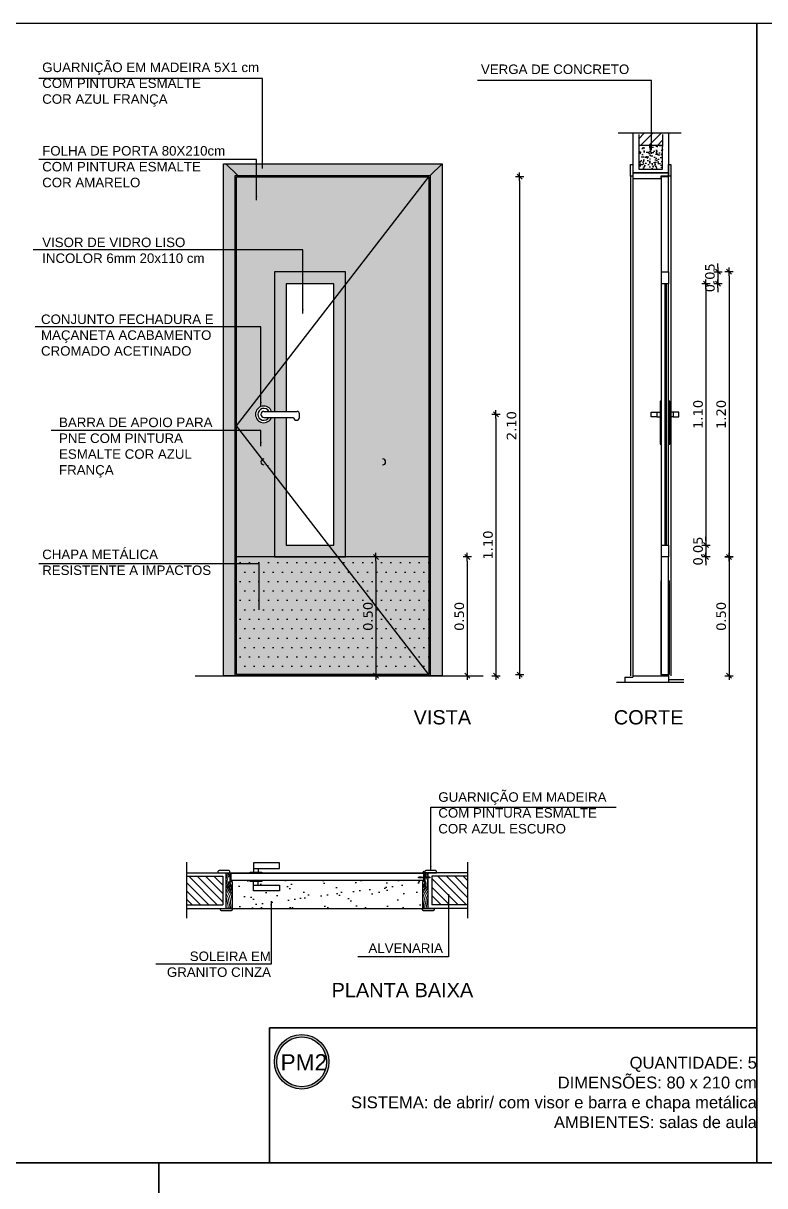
# Model space of a CAD drawing. Header units: inches. Extents: x 48 to 253, y 44 to 126.
# Drawn here: x 119.895 to 123.016, y 82.852 to 87.744 of the extents above; entities that cross this region are included whole.
import ezdxf

# ---------------------------------------------------------------- set-up
doc = ezdxf.new("R2010")
doc.units = ezdxf.units.IN
doc.header["$LTSCALE"] = 100
doc.header["$MEASUREMENT"] = 0
doc.linetypes.add('HIDDEN2', pattern=[0.1875, 0.125, -0.0625])
for name, color, linetype in [('01', 1, 'Continuous'), ('0_HATCH', 1, 'Continuous'), ('252', 252, 'Continuous'), ('A-01', 3, 'Continuous'), ('A-ALV', 6, 'Continuous'), ('A-COTAS', 1, 'Continuous'), ('A-ESQ', 1, 'Continuous'), ('A-H', 1, 'Continuous'), ('A-HACH', 7, 'Continuous'), ('A-PERFIL', 3, 'Continuous'), ('A-REV', 2, 'Continuous'), ('A-SOLEIRA', 1, 'Continuous'), ('AR-MP-ESQ', 151, 'Continuous'), ('AR-TXT', 1, 'Continuous'), ('ARQ-CTA-1_025', 1, 'Continuous'), ('ARQ-SMB-1_025', 1, 'Continuous'), ('ARQ-TXT-1_025', 2, 'Continuous'), ('ARQ_CORTE2', 1, 'Continuous'), ('ARQ_ESQUADRIA', 2, 'Continuous'), ('TEXTO', 3, 'Continuous')]:
    doc.layers.add(name, color=color, linetype=linetype)
doc.layers.add('HAT', color=8, linetype='Continuous', lineweight=15)
doc.layers.add('REV-FNDE', color=1, linetype='Continuous', lineweight=30)
doc.styles.add('A16-E50', font='arial.ttf', dxfattribs={"height": 0.08})
doc.styles.add('ESC-50-A20', font='arial.ttf', dxfattribs={"height": 0.1})
doc.styles.add('FNDE Texto Cota 0025', font='verdana.ttf', dxfattribs={"height": 0.04})
doc.dimstyles.new('FNDE 1-0025', dxfattribs={"dimscale": 5, "dimtxt": 0.04, "dimasz": 0.0035, "dimexe": 0.15, "dimexo": 0.15, "dimgap": 0.0025, "dimtad": 1, "dimzin": 1, "dimdsep": 46, "dimtxsty": 'FNDE Texto Cota 0025', "dimblk": 'tic', "dimcen": 0.015, "dimdle": 0.15, "dimse1": 1, "dimse2": 1, "dimclrd": 251, "dimclre": 251, "dimclrt": 256, "dimaunit": 1, "dimadec": 3, "dimazin": 0, "dimtfac": 1, "dimtix": 1, "dimtmove": 2, "dimatfit": 3, "dimfxl": 0.15, "dimtvp": 1, "dimtolj": 1, "dimtzin": 0, "dimarcsym": 0})
pattern_1 = [(50, (51.42884, 175.935662), (0.035863009, -0.003137607), [0.00375, -0.04125]), (355, (51.42884, 175.935662), (-0.006937567, 0.037609607), [0.003, -0.033]), (100.4514, (51.43183, 175.9354), (0.028925469, 0.034471977), [0.00318701, -0.035057106]), (46.1842, (51.42884, 175.94566), (0.053362052, -0.00827595), [0.005625, -0.061875]), (96.6356, (51.43329, 175.94497), (0.046733135, 0.048705894), [0.004780514, -0.05258565]), (351.1842, (51.42884, 175.94566), (0.046733097, 0.04870593), [0.0045, -0.0495]), (21, (51.43384, 175.943162), (0.0298453526, -0.0201309445), [0.00375, -0.04125]), (326, (51.43384, 175.943162), (0.012165767, 0.036257502), [0.003, -0.033]), (71.4514, (51.436328, 175.941484), (0.042011131, 0.016126525), [0.00318701, -0.035057106]), (37.5, (51.42884, 175.935662), (0.0006079928, 0.0166446927), [0, -0.0326, 0, -0.0335, 0, -0.033125]), (7.5, (51.42884, 175.935662), (0.013153477, 0.0197205856), [0, -0.0191, 0, -0.03185, 0, -0.012625]), (327.5, (51.41769, 175.935662), (0.0266911218, -0.0011277436), [0, -0.0125, 0, -0.039, 0, -0.05175]), (317.5, (51.41269, 175.935662), (0.0291593085, 0.005005249), [0, -0.01625, 0, -0.0259, 0, -0.03675])]

# ---------------------------------------------------------------- blocks, each defined once
blk = doc.blocks.new('tic')
at = {"color": 251}
for p, q in [((-1, 0), (1, 0)), ((0, -1), (0, 1))]:
    blk.add_line(p, q, dxfattribs=at)
blk.add_line((-0.6, -0.6), (0.6, 0.6))
blk = doc.blocks.new('*D36')
at = {"layer": 'ARQ-CTA-1_025', "color": 251, "lineweight": -2}
blk.add_line((121.9836, 87.0808), (121.9836, 85.0208), dxfattribs=at)
at = {"layer": 'DEFPOINTS', "color": 0}
for p in [(121.4896, 87.0983), (121.4896, 85.0033), (121.9836, 85.0033)]:
    blk.add_point(p, dxfattribs=at)
at = {"layer": 'ARQ-CTA-1_025', "color": 251, "lineweight": -2, "xscale": 0.0175, "yscale": 0.0175, "zscale": 0.0175}
for p, rotation in [((121.9836, 87.0983), 90), ((121.9836, 85.0033), 270)]:
    blk.add_blockref('tic', p, dxfattribs=dict(at, rotation=rotation))
at = {"layer": 'ARQ-CTA-1_025', "insert": (121.9502, 86.0508), "char_height": 0.04, "attachment_point": 5, "rotation": 90, "style": 'FNDE Texto Cota 0025'}
blk.add_mtext('\\A1;2.10', dxfattribs=at)
blk = doc.blocks.new('*D37')
at = {"layer": 'ARQ-CTA-1_025', "color": 251, "lineweight": -2}
blk.add_line((121.8844, 86.0808), (121.8844, 85.0158), dxfattribs=at)
at = {"layer": 'DEFPOINTS', "color": 0}
for p in [(120.7946, 86.0983), (121.5446, 84.9983), (121.8844, 84.9983)]:
    blk.add_point(p, dxfattribs=at)
at = {"layer": 'ARQ-CTA-1_025', "color": 251, "lineweight": -2, "xscale": 0.0175, "yscale": 0.0175, "zscale": 0.0175}
for p, rotation in [((121.8844, 86.0983), 90), ((121.8844, 84.9983), 270)]:
    blk.add_blockref('tic', p, dxfattribs=dict(at, rotation=rotation))
at = {"layer": 'ARQ-CTA-1_025', "insert": (121.8511, 85.5483), "char_height": 0.04, "attachment_point": 5, "rotation": 90, "style": 'FNDE Texto Cota 0025'}
blk.add_mtext('\\A1;1.10', dxfattribs=at)
blk = doc.blocks.new('*D38')
at = {"layer": 'ARQ-CTA-1_025', "color": 251, "lineweight": -2}
blk.add_line((121.7635, 85.4808), (121.7635, 85.0158), dxfattribs=at)
at = {"layer": 'DEFPOINTS', "color": 0}
for p in [(121.6076, 85.4983), (121.6076, 84.9983), (121.7635, 84.9983)]:
    blk.add_point(p, dxfattribs=at)
at = {"layer": 'ARQ-CTA-1_025', "color": 251, "lineweight": -2, "xscale": 0.0175, "yscale": 0.0175, "zscale": 0.0175}
for p, rotation in [((121.7635, 85.4983), 90), ((121.7635, 84.9983), 270)]:
    blk.add_blockref('tic', p, dxfattribs=dict(at, rotation=rotation))
at = {"layer": 'ARQ-CTA-1_025', "insert": (121.7302, 85.2483), "char_height": 0.04, "attachment_point": 5, "rotation": 90, "style": 'FNDE Texto Cota 0025'}
blk.add_mtext('\\A1;0.50', dxfattribs=at)
blk = doc.blocks.new('gf')
at = {"layer": 'ARQ_ESQUADRIA'}
blk.add_lwpolyline([(96.2233, 35.8294), (96.2233, 35.7164), (96.1983, 35.7164), (96.1983, 35.8664), (96.2133, 35.8664), (96.2133, 35.8294)], close=True, dxfattribs=at)
at = {"layer": 'HAT'}
for points in [[(96.2038, 35.8664), (96.2035, 35.8633), (96.199, 35.844), (96.1983, 35.8387)], [(96.2089, 35.8664), (96.2053, 35.8454), (96.2018, 35.8344), (96.2022, 35.8209), (96.2051, 35.8071), (96.2122, 35.7953), (96.2212, 35.7784), (96.2233, 35.7687)], [(96.2127, 35.8664), (96.2104, 35.8486), (96.2133, 35.8527)], [(96.1983, 35.8161), (96.1988, 35.8108), (96.2049, 35.7966), (96.2142, 35.7805), (96.2197, 35.7654), (96.2218, 35.7518), (96.2233, 35.748)], [(96.1983, 35.7796), (96.1984, 35.7793), (96.2063, 35.7613), (96.2145, 35.7164)], [(96.1985, 35.7954), (96.2014, 35.7882), (96.2106, 35.7723)], [(96.2106, 35.7723), (96.2159, 35.7508), (96.218, 35.7164)], [(96.1983, 35.7638), (96.2012, 35.7534), (96.2072, 35.7164)]]:
    blk.add_lwpolyline(points, dxfattribs=at)
for centre, major_axis, ratio in [((96.2143, 35.8103), (-0.0047, 0.0183), 0.259801), ((96.2149, 35.809), (-0.0047, 0.0154), 0.231808), ((96.2145, 35.8113), (-0.00083, 0.00584), 0.333069)]:
    blk.add_ellipse(centre, major_axis=major_axis, ratio=ratio, start_param=3.141593, end_param=9.424778, dxfattribs=at)
blk = doc.blocks.new('A$C372727FD')
at = {"linetype": 'Continuous'}
for p, q in [((0.0018, 0.0245), (0.002, 0.0223)), ((0.0027, 0.0219), (0.0025, 0.0249)), ((0.0027, 0.0245), (0.0032, 0.0245)), ((0.0029, 0.0223), (0.0034, 0.0223)), ((0.0036, 0.0219), (0.0034, 0.0249)), ((0.0036, 0.0245), (0.0041, 0.0245)), ((0.0038, 0.0223), (0.0043, 0.0223)), ((0.0045, 0.0219), (0.0043, 0.0249)), ((0.0046, 0.0245), (0.005, 0.0245)), ((0.0048, 0.0223), (0.0052, 0.0223)), ((0.0054, 0.0219), (0.0053, 0.0249)), ((0.0055, 0.0245), (0.0059, 0.0245)), ((0.0057, 0.0223), (0.0061, 0.0223)), ((0.0064, 0.0219), (0.0062, 0.0249)), ((0.0064, 0.0245), (0.0069, 0.0245)), ((0.0066, 0.0223), (0.0071, 0.0223)), ((0.0073, 0.0219), (0.0071, 0.0249)), ((0.0073, 0.0245), (0.0078, 0.0245)), ((0.0075, 0.0223), (0.008, 0.0223)), ((0.0082, 0.0219), (0.008, 0.0249)), ((0.0082, 0.0245), (0.0087, 0.0245)), ((0.0084, 0.0223), (0.0089, 0.0223)), ((0.0091, 0.0219), (0.0089, 0.0249)), ((0.0092, 0.0245), (0.0096, 0.0245)), ((0.0094, 0.0223), (0.0098, 0.0223)), ((0.0101, 0.0219), (0.0099, 0.0249)), ((0.0101, 0.0245), (0.0106, 0.0245)), ((0.0103, 0.0223), (0.0107, 0.0223)), ((0.011, 0.0219), (0.0108, 0.0249)), ((0.011, 0.0245), (0.0115, 0.0245)), ((0.0112, 0.0223), (0.0117, 0.0223)), ((0.0119, 0.0219), (0.0117, 0.0249)), ((0.0119, 0.0245), (0.0124, 0.0245)), ((0.0121, 0.0223), (0.0126, 0.0223)), ((0.0128, 0.0219), (0.0126, 0.0249)), ((0.0129, 0.0245), (0.0133, 0.0245)), ((0.013, 0.0223), (0.0135, 0.0223)), ((0.0137, 0.0219), (0.0135, 0.0249)), ((0.0138, 0.0245), (0.0142, 0.0245)), ((0.014, 0.0223), (0.0144, 0.0223)), ((0.0147, 0.0219), (0.0145, 0.0249)), ((0.022, 0.0249), (0.022, 0.0219)), ((0.0274, 0.0219), (0.0274, 0.0249)), ((0.0347, 0.0249), (0.0349, 0.0219)), ((0.0354, 0.0245), (0.0349, 0.0245)), ((0.0356, 0.0223), (0.0351, 0.0223)), ((0.0356, 0.0249), (0.0358, 0.0219)), ((0.0363, 0.0245), (0.0358, 0.0245)), ((0.0365, 0.0223), (0.036, 0.0223)), ((0.0365, 0.0249), (0.0367, 0.0219)), ((0.0372, 0.0245), (0.0368, 0.0245)), ((0.0374, 0.0223), (0.0369, 0.0223)), ((0.0374, 0.0249), (0.0376, 0.0219)), ((0.0381, 0.0245), (0.0377, 0.0245)), ((0.0383, 0.0223), (0.0379, 0.0223)), ((0.0384, 0.0249), (0.0386, 0.0219)), ((0.0391, 0.0245), (0.0386, 0.0245)), ((0.0393, 0.0223), (0.0388, 0.0223)), ((0.0393, 0.0249), (0.0395, 0.0219)), ((0.04, 0.0245), (0.0395, 0.0245)), ((0.0402, 0.0223), (0.0397, 0.0223)), ((0.0402, 0.0249), (0.0404, 0.0219)), ((0.0409, 0.0245), (0.0404, 0.0245)), ((0.0411, 0.0223), (0.0406, 0.0223)), ((0.0411, 0.0249), (0.0413, 0.0219)), ((0.0418, 0.0245), (0.0414, 0.0245)), ((0.042, 0.0223), (0.0416, 0.0223)), ((0.0421, 0.0249), (0.0422, 0.0219)), ((0.0427, 0.0245), (0.0423, 0.0245)), ((0.0429, 0.0223), (0.0425, 0.0223)), ((0.043, 0.0249), (0.0432, 0.0219)), ((0.0437, 0.0245), (0.0432, 0.0245)), ((0.0439, 0.0223), (0.0434, 0.0223)), ((0.0439, 0.0249), (0.0441, 0.0219)), ((0.0446, 0.0245), (0.0441, 0.0245)), ((0.0448, 0.0223), (0.0443, 0.0223)), ((0.0448, 0.0249), (0.045, 0.0219)), ((0.0455, 0.0245), (0.0451, 0.0245)), ((0.0457, 0.0223), (0.0452, 0.0223)), ((0.0457, 0.0249), (0.0459, 0.0219)), ((0.0464, 0.0245), (0.046, 0.0245)), ((0.0466, 0.0223), (0.0462, 0.0223)), ((0.0467, 0.0249), (0.0469, 0.0219)), ((0.0475, 0.0223), (0.0474, 0.0245))]:
    blk.add_line(p, q, dxfattribs=at)
for points in [[(0.0024, 0.0223), (0.002, 0.0223), (0.0018, 0.0219), (0, 0.0234), (0.0016, 0.0249), (0.0018, 0.0245), (0.0023, 0.0245)], [(0.0147, 0.0245), (0.0149, 0.0249), (0.022, 0.0249), (0.024, 0.0269), (0.024, 0.0239), (0.0227, 0.0239), (0.0227, 0.0229), (0.024, 0.0229), (0.024, 0.0199), (0.022, 0.0219), (0.0151, 0.0219), (0.0149, 0.0223)], [(0.0346, 0.0223), (0.0344, 0.0219), (0.0274, 0.0219), (0.0254, 0.0199), (0.0254, 0.0229), (0.0266, 0.0229), (0.0266, 0.0239), (0.0254, 0.0239), (0.0254, 0.0269), (0.0274, 0.0249), (0.0342, 0.0249), (0.0345, 0.0245)], [(0.0469, 0.0245), (0.0474, 0.0245), (0.0476, 0.0249), (0.0493, 0.0234), (0.0478, 0.0219), (0.0475, 0.0223), (0.0471, 0.0223)]]:
    blk.add_lwpolyline(points, dxfattribs=at)
for points in [[(0.0029, 0.0223), (0.0027, 0.0245), (0.0025, 0.0249), (0.0023, 0.0245), (0.0024, 0.0223), (0.0027, 0.0219)], [(0.0038, 0.0223), (0.0036, 0.0245), (0.0034, 0.0249), (0.0032, 0.0245), (0.0034, 0.0223), (0.0036, 0.0219)], [(0.0048, 0.0223), (0.0046, 0.0245), (0.0043, 0.0249), (0.0041, 0.0245), (0.0043, 0.0223), (0.0045, 0.0219)], [(0.0057, 0.0223), (0.0055, 0.0245), (0.0053, 0.0249), (0.005, 0.0245), (0.0052, 0.0223), (0.0054, 0.0219)], [(0.0066, 0.0223), (0.0064, 0.0245), (0.0062, 0.0249), (0.0059, 0.0245), (0.0061, 0.0223), (0.0064, 0.0219)], [(0.0075, 0.0223), (0.0073, 0.0245), (0.0071, 0.0249), (0.0069, 0.0245), (0.0071, 0.0223), (0.0073, 0.0219)], [(0.0084, 0.0223), (0.0082, 0.0245), (0.008, 0.0249), (0.0078, 0.0245), (0.008, 0.0223), (0.0082, 0.0219)], [(0.0094, 0.0223), (0.0092, 0.0245), (0.0089, 0.0249), (0.0087, 0.0245), (0.0089, 0.0223), (0.0091, 0.0219)], [(0.0103, 0.0223), (0.0101, 0.0245), (0.0099, 0.0249), (0.0096, 0.0245), (0.0098, 0.0223), (0.0101, 0.0219)], [(0.0112, 0.0223), (0.011, 0.0245), (0.0108, 0.0249), (0.0106, 0.0245), (0.0107, 0.0223), (0.011, 0.0219)], [(0.0121, 0.0223), (0.0119, 0.0245), (0.0117, 0.0249), (0.0115, 0.0245), (0.0117, 0.0223), (0.0119, 0.0219)], [(0.013, 0.0223), (0.0129, 0.0245), (0.0126, 0.0249), (0.0124, 0.0245), (0.0126, 0.0223), (0.0128, 0.0219)], [(0.014, 0.0223), (0.0138, 0.0245), (0.0135, 0.0249), (0.0133, 0.0245), (0.0135, 0.0223), (0.0137, 0.0219)], [(0.0149, 0.0223), (0.0147, 0.0245), (0.0145, 0.0249), (0.0142, 0.0245), (0.0144, 0.0223), (0.0147, 0.0219)], [(0.0345, 0.0245), (0.0346, 0.0223), (0.0349, 0.0219), (0.0351, 0.0223), (0.0349, 0.0245), (0.0347, 0.0249)], [(0.0354, 0.0245), (0.0356, 0.0223), (0.0358, 0.0219), (0.036, 0.0223), (0.0358, 0.0245), (0.0356, 0.0249)], [(0.0363, 0.0245), (0.0365, 0.0223), (0.0367, 0.0219), (0.0369, 0.0223), (0.0368, 0.0245), (0.0365, 0.0249)], [(0.0372, 0.0245), (0.0374, 0.0223), (0.0376, 0.0219), (0.0379, 0.0223), (0.0377, 0.0245), (0.0374, 0.0249)], [(0.0381, 0.0245), (0.0383, 0.0223), (0.0386, 0.0219), (0.0388, 0.0223), (0.0386, 0.0245), (0.0384, 0.0249)], [(0.0391, 0.0245), (0.0393, 0.0223), (0.0395, 0.0219), (0.0397, 0.0223), (0.0395, 0.0245), (0.0393, 0.0249)], [(0.04, 0.0245), (0.0402, 0.0223), (0.0404, 0.0219), (0.0406, 0.0223), (0.0404, 0.0245), (0.0402, 0.0249)], [(0.0409, 0.0245), (0.0411, 0.0223), (0.0413, 0.0219), (0.0416, 0.0223), (0.0414, 0.0245), (0.0411, 0.0249)], [(0.0418, 0.0245), (0.042, 0.0223), (0.0422, 0.0219), (0.0425, 0.0223), (0.0423, 0.0245), (0.0421, 0.0249)], [(0.0427, 0.0245), (0.0429, 0.0223), (0.0432, 0.0219), (0.0434, 0.0223), (0.0432, 0.0245), (0.043, 0.0249)], [(0.0437, 0.0245), (0.0439, 0.0223), (0.0441, 0.0219), (0.0443, 0.0223), (0.0441, 0.0245), (0.0439, 0.0249)], [(0.0446, 0.0245), (0.0448, 0.0223), (0.045, 0.0219), (0.0452, 0.0223), (0.0451, 0.0245), (0.0448, 0.0249)], [(0.0455, 0.0245), (0.0457, 0.0223), (0.0459, 0.0219), (0.0462, 0.0223), (0.046, 0.0245), (0.0457, 0.0249)], [(0.0464, 0.0245), (0.0466, 0.0223), (0.0469, 0.0219), (0.0471, 0.0223), (0.0469, 0.0245), (0.0467, 0.0249)]]:
    blk.add_lwpolyline(points, close=True, dxfattribs=at)
at = {"linetype": 'HIDDEN2', "ltscale": 0.035}
for points in [[(0.0222, 0.004), (0.0222, 0.039), (0.0234, 0.039)], [(0.0271, 0.004), (0.0271, 0.039), (0.0259, 0.039)]]:
    blk.add_lwpolyline(points, dxfattribs=at)
for points in [[(0.0234, 0.039), (0.024, 0.039), (0.024, 0.0048)], [(0.0259, 0.039), (0.0254, 0.039), (0.0254, 0.0048)]]:
    blk.add_lwpolyline(points)
for radius in [0.0037, 0.0033]:
    blk.add_circle((0.0247, 0.0012), radius)
blk = doc.blocks.new('alisar')
at = {"layer": 'A-PERFIL'}
for p, q in [((93.107, 36.0922), (93.107, 36.0872)), ((93.107, 36.0872), (93.157, 36.0872)), ((93.152, 36.0972), (93.112, 36.0972)), ((93.157, 36.0872), (93.157, 36.0922))]:
    blk.add_line(p, q, dxfattribs=at)
for centre, start, end in [((93.112, 36.0922), 90, 180), ((93.152, 36.0922), 0, 90)]:
    blk.add_arc(centre, 0.005, start, end, dxfattribs=at)
blk = doc.blocks.new('*D39')
at = {"layer": 'ARQ-CTA-1_025', "color": 251, "lineweight": -2}
blk.add_line((122.8657, 86.6808), (122.8657, 85.5158), dxfattribs=at)
at = {"layer": 'DEFPOINTS', "color": 0}
for p in [(122.6109, 86.6983), (122.6109, 85.4983), (122.8657, 85.4983)]:
    blk.add_point(p, dxfattribs=at)
at = {"layer": 'ARQ-CTA-1_025', "color": 251, "lineweight": -2, "xscale": 0.0175, "yscale": 0.0175, "zscale": 0.0175}
for p, rotation in [((122.8657, 86.6983), 90), ((122.8657, 85.4983), 270)]:
    blk.add_blockref('tic', p, dxfattribs=dict(at, rotation=rotation))
at = {"layer": 'ARQ-CTA-1_025', "insert": (122.8324, 86.0983), "char_height": 0.04, "attachment_point": 5, "rotation": 90, "style": 'FNDE Texto Cota 0025'}
blk.add_mtext('\\A1;1.20', dxfattribs=at)
blk = doc.blocks.new('*D40')
at = {"layer": 'ARQ-CTA-1_025', "color": 251, "lineweight": -2}
blk.add_line((122.7683, 86.6308), (122.7683, 85.5658), dxfattribs=at)
at = {"layer": 'DEFPOINTS', "color": 0}
for p in [(122.6109, 86.6483), (122.6109, 85.5483), (122.7683, 85.5483)]:
    blk.add_point(p, dxfattribs=at)
at = {"layer": 'ARQ-CTA-1_025', "color": 251, "lineweight": -2, "xscale": 0.0175, "yscale": 0.0175, "zscale": 0.0175}
for p, rotation in [((122.7683, 86.6483), 90), ((122.7683, 85.5483), 270)]:
    blk.add_blockref('tic', p, dxfattribs=dict(at, rotation=rotation))
at = {"layer": 'ARQ-CTA-1_025', "insert": (122.735, 86.0983), "char_height": 0.04, "attachment_point": 5, "rotation": 90, "style": 'FNDE Texto Cota 0025'}
blk.add_mtext('\\A1;1.10', dxfattribs=at)
blk = doc.blocks.new('*D41')
at = {"layer": 'ARQ-CTA-1_025', "color": 251, "lineweight": -2}
for p, q in [((122.7683, 85.5658), (122.7683, 85.5833)), ((122.7683, 85.5483), (122.7683, 85.4983)), ((122.7683, 85.4808), (122.7683, 85.4633))]:
    blk.add_line(p, q, dxfattribs=at)
at = {"layer": 'DEFPOINTS', "color": 0}
for p in [(122.6109, 85.5483), (122.6109, 85.4983), (122.7683, 85.4983)]:
    blk.add_point(p, dxfattribs=at)
at = {"layer": 'ARQ-CTA-1_025', "color": 251, "lineweight": -2, "xscale": 0.0175, "yscale": 0.0175, "zscale": 0.0175}
for p, rotation in [((122.7683, 85.5483), 270), ((122.7683, 85.4983), 90)]:
    blk.add_blockref('tic', p, dxfattribs=dict(at, rotation=rotation))
at = {"layer": 'ARQ-CTA-1_025', "insert": (122.735, 85.5233), "char_height": 0.04, "attachment_point": 5, "rotation": 90, "style": 'FNDE Texto Cota 0025'}
blk.add_mtext('\\A1;0.05', dxfattribs=at)
blk = doc.blocks.new('*D42')
at = {"layer": 'ARQ-CTA-1_025', "color": 251, "lineweight": -2}
for p, q in [((122.8183, 86.7158), (122.8183, 86.7333)), ((122.8183, 86.6983), (122.8183, 86.6483)), ((122.8183, 86.6308), (122.8183, 86.6133))]:
    blk.add_line(p, q, dxfattribs=at)
at = {"layer": 'DEFPOINTS', "color": 0}
for p in [(122.6109, 86.6983), (122.6109, 86.6483), (122.8183, 86.6483)]:
    blk.add_point(p, dxfattribs=at)
at = {"layer": 'ARQ-CTA-1_025', "color": 251, "lineweight": -2, "xscale": 0.0175, "yscale": 0.0175, "zscale": 0.0175}
for p, rotation in [((122.8183, 86.6983), 270), ((122.8183, 86.6483), 90)]:
    blk.add_blockref('tic', p, dxfattribs=dict(at, rotation=rotation))
at = {"layer": 'ARQ-CTA-1_025', "insert": (122.785, 86.6733), "char_height": 0.04, "attachment_point": 5, "rotation": 90, "style": 'FNDE Texto Cota 0025'}
blk.add_mtext('\\A1;0.05', dxfattribs=at)
blk = doc.blocks.new('*D43')
at = {"layer": 'ARQ-CTA-1_025', "color": 251, "lineweight": -2}
blk.add_line((122.8657, 85.4808), (122.8657, 85.0158), dxfattribs=at)
at = {"layer": 'DEFPOINTS', "color": 0}
for p in [(122.7083, 85.4983), (122.7083, 84.9983), (122.8657, 84.9983)]:
    blk.add_point(p, dxfattribs=at)
at = {"layer": 'ARQ-CTA-1_025', "color": 251, "lineweight": -2, "xscale": 0.0175, "yscale": 0.0175, "zscale": 0.0175}
for p, rotation in [((122.8657, 85.4983), 90), ((122.8657, 84.9983), 270)]:
    blk.add_blockref('tic', p, dxfattribs=dict(at, rotation=rotation))
at = {"layer": 'ARQ-CTA-1_025', "insert": (122.8324, 85.2483), "char_height": 0.04, "attachment_point": 5, "rotation": 90, "style": 'FNDE Texto Cota 0025'}
blk.add_mtext('\\A1;0.50', dxfattribs=at)
blk = doc.blocks.new('*D44')
at = {"layer": 'ARQ-CTA-1_025', "color": 251, "lineweight": -2}
blk.add_line((121.3794, 85.4808), (121.3794, 85.0158), dxfattribs=at)
at = {"layer": 'DEFPOINTS', "color": 0}
for p in [(121.6026, 85.4983), (121.3794, 84.9983), (121.5329, 84.9983)]:
    blk.add_point(p, dxfattribs=at)
at = {"layer": 'ARQ-CTA-1_025', "color": 251, "lineweight": -2, "xscale": 0.0175, "yscale": 0.0175, "zscale": 0.0175}
for p, rotation in [((121.3794, 85.4983), 90), ((121.3794, 84.9983), 270)]:
    blk.add_blockref('tic', p, dxfattribs=dict(at, rotation=rotation))
at = {"layer": 'ARQ-CTA-1_025', "insert": (121.3461, 85.2483), "char_height": 0.04, "attachment_point": 5, "rotation": 90, "style": 'FNDE Texto Cota 0025'}
blk.add_mtext('\\A1;0.50', dxfattribs=at)

msp = doc.modelspace()

# ---------------------------------------------------------------- hatches: boundary and pattern name
at = {"layer": '01'}
h = msp.add_hatch(color=40, dxfattribs=at)
h.paths.add_polyline_path([(121.6026, 87.0983), (121.2519, 86.6447), (121.2519, 85.9108), (121.375, 85.9108, -5.415339), (121.375, 85.8858), (121.2519, 85.8858), (121.2519, 85.4983), (121.6026, 85.4983)])
h.paths.add_polyline_path([(121.6026, 87.0983), (120.7926, 87.0983), (120.7926, 86.0508), (120.9519, 86.2567), (120.9519, 86.6983), (121.2519, 86.6983), (121.2519, 86.6447)])
h.paths.add_polyline_path([(120.9519, 86.0858), (120.9403, 86.0858, -5.415339), (120.9403, 86.1108), (120.9519, 86.1108), (120.9519, 86.2567), (120.7926, 86.0508), (120.8881, 85.9273, -0.482343), (120.9403, 85.9108), (120.9519, 85.9108)])
h.paths.add_polyline_path([(120.9519, 85.8449), (120.9308, 85.8721, -1.068416), (120.8881, 85.9273), (120.7926, 86.0508), (120.7926, 85.4983), (120.9519, 85.4983)])
h = msp.add_hatch(color=40, dxfattribs=at)
h.paths.add_polyline_path([(120.9519, 85.8858), (120.9403, 85.8858, -0.120892), (120.9308, 85.8721), (120.9519, 85.8449)])
h.paths.add_polyline_path([(120.9519, 85.9108), (120.9076, 85.9108, 0.118584), (120.902, 85.9094), (120.9202, 85.8858), (120.9519, 85.8858)])
h.paths.add_polyline_path([(120.902, 85.9094, 0.787975), (120.9076, 85.8858), (120.9202, 85.8858)], flags=16)
h.paths.add_polyline_path([(120.8881, 85.9273), (120.8943, 85.9194, -0.426565), (120.9293, 85.9108), (120.9403, 85.9108, 0.482343)])
h.paths.add_polyline_path([(120.8943, 85.9194), (120.902, 85.9094, -0.118584), (120.9076, 85.9108), (120.9293, 85.9108, 0.426565)], flags=17)
h.paths.add_polyline_path([(120.902, 85.9094), (120.8943, 85.9194, 1.097218), (120.9247, 85.88), (120.9202, 85.8858), (120.9076, 85.8858, -0.787975)], flags=17)
h.paths.add_polyline_path([(120.8943, 85.9194), (120.8881, 85.9273, 1.068416), (120.9308, 85.8721), (120.9247, 85.88, -1.097218)])
h.paths.add_polyline_path([(120.9403, 85.8858), (120.9293, 85.8858, -0.074217), (120.9247, 85.88), (120.9308, 85.8721, 0.120892)])
h = msp.add_hatch(color=40, dxfattribs=at)
h.paths.add_polyline_path([(121.4076, 85.9108), (121.2519, 85.9108), (121.2519, 85.8858), (121.4076, 85.8858, 1)])
h.paths.add_polyline_path([(121.375, 85.9108), (121.386, 85.9108, -3.732051), (121.386, 85.8858), (121.375, 85.8858, 5.415339)])
h.paths.add_polyline_path([(121.386, 85.9108), (121.4076, 85.9108, -1), (121.4076, 85.8858), (121.386, 85.8858, 3.732051)], flags=16)
msp.add_hatch(color=40, dxfattribs=at).paths.add_polyline_path([(120.9293, 85.8858), (120.9202, 85.8858), (120.9247, 85.88, 0.074217)])
h = msp.add_hatch(color=40, dxfattribs=at)
h.paths.add_polyline_path([(121.6026, 85.0033), (121.6026, 85.4983), (121.5626, 85.5033), (121.5626, 85.0033)])
h.paths.add_polyline_path([(120.7926, 85.5033), (120.7926, 85.0033), (121.5626, 85.0033), (121.5626, 85.5033)])
at = {"layer": '0_HATCH'}
h = msp.add_hatch(color=160, dxfattribs=at)
h.paths.add_polyline_path([(121.6576, 87.1533), (120.7476, 87.1533), (120.7976, 87.1033), (121.6076, 87.1033)])
h.paths.add_polyline_path([(121.6576, 87.1533), (121.6076, 87.1033), (121.6076, 84.9983), (121.6576, 84.9983)])
h.paths.add_polyline_path([(120.7876, 87.1033), (120.7976, 87.1033), (120.7476, 87.1533), (120.7376, 87.1533), (120.7376, 84.9983), (120.7876, 84.9983)])
h = msp.add_hatch(color=160, dxfattribs=at)
h.paths.add_polyline_path([(121.2519, 86.6983), (120.9519, 86.6983), (120.9519, 86.2567), (121.0019, 86.3214), (121.0019, 86.6483), (121.2019, 86.6483), (121.2019, 86.58), (121.2519, 86.6447)])
h.paths.add_polyline_path([(121.2519, 86.6447), (121.2019, 86.58), (121.2019, 85.9108), (121.2519, 85.9108)])
h.paths.add_polyline_path([(121.0019, 86.0858), (120.9519, 86.0858), (120.9519, 85.9108), (121.0019, 85.9108)])
h.paths.add_polyline_path([(121.0019, 86.3214), (120.9519, 86.2567), (120.9519, 86.1108), (121.0019, 86.1108)])
h.paths.add_polyline_path([(121.0019, 85.7802), (120.9519, 85.8449), (120.9519, 85.4983), (121.2199, 85.4983), (121.1812, 85.5483), (121.0019, 85.5483)])
h.paths.add_polyline_path([(121.0019, 85.8858), (120.9519, 85.8858), (120.9519, 85.8449), (121.0019, 85.7802)])
h.paths.add_polyline_path([(121.2519, 85.8858), (121.2019, 85.8858), (121.2019, 85.5483), (121.1812, 85.5483), (121.2199, 85.4983), (121.2519, 85.4983)])
h = msp.add_hatch(color=160, dxfattribs=at)
h.paths.add_polyline_path([(121.2519, 85.9108), (121.2019, 85.9108), (121.2019, 85.8858), (121.2519, 85.8858)])
h.paths.add_polyline_path([(121.0019, 85.9108), (120.9519, 85.9108), (120.9519, 85.8858), (121.0019, 85.8858)])
at = {"layer": '252'}
h = msp.add_hatch(dxfattribs=at)
h.set_pattern_fill('ANSI31', color=252, scale=0.2, style=0)
h.set_pattern_definition([(45, (103.659465, 81.089442), (-0.01767767, 0.01767767), [])])
h.paths.add_polyline_path([(122.5859, 87.2814), (122.4859, 87.2814), (122.4859, 87.2303), (122.5859, 87.2303)])
h = msp.add_hatch(dxfattribs=at)
h.set_pattern_fill('AR-CONC,_O', color=252, scale=0.005)
h.set_pattern_definition(pattern_1)
edge = h.paths.add_edge_path()
edge.add_line((122.5859, 87.2303), (122.4859, 87.2303))
edge.add_line((122.4859, 87.2303), (122.4859, 87.13))
edge.add_line((122.4859, 87.13), (122.5257, 87.13))
edge.add_line((122.5257, 87.13), (122.527, 87.1305))
edge.add_line((122.527, 87.1305), (122.5162, 87.1603))
edge.add_line((122.5162, 87.1603), (122.5124, 87.1589))
edge.add_line((122.5124, 87.1589), (122.5095, 87.1669))
edge.add_line((122.5095, 87.1669), (122.5132, 87.1683))
edge.add_line((122.5132, 87.1683), (122.5068, 87.186))
edge.add_arc((122.5063, 87.1858), 0.0005, 20, 109.9999)
edge.add_line((122.5062, 87.1863), (122.5018, 87.1847))
edge.add_line((122.5018, 87.1847), (122.4991, 87.1828))
edge.add_line((122.4991, 87.1828), (122.5053, 87.1901))
edge.add_line((122.5053, 87.1901), (122.505, 87.191))
edge.add_arc((122.5057, 87.1912), 0.00075, 20, 195.5558, ccw=False)
edge.add_line((122.5064, 87.1914), (122.5067, 87.1907))
edge.add_line((122.5067, 87.1907), (122.5162, 87.189))
edge.add_line((122.5162, 87.189), (122.5128, 87.1887))
edge.add_line((122.5128, 87.1887), (122.5085, 87.1871))
edge.add_arc((122.5087, 87.1867), 0.0005, 110.0001, 200)
edge.add_line((122.5082, 87.1865), (122.5145, 87.1693))
edge.add_arc((122.515, 87.1695), 0.0005, 200, 290.0001)
edge.add_line((122.5151, 87.169), (122.5184, 87.1702))
edge.add_line((122.5184, 87.1702), (122.5206, 87.1641))
edge.add_line((122.5206, 87.1641), (122.5169, 87.1627))
edge.add_line((122.5169, 87.1627), (122.527, 87.1348))
edge.add_arc((122.5275, 87.135), 0.0005, 200, 290.0001)
edge.add_line((122.5277, 87.1345), (122.531, 87.1357))
edge.add_line((122.531, 87.1357), (122.533, 87.13))
edge.add_line((122.533, 87.13), (122.5859, 87.1303))
edge.add_line((122.5859, 87.1303), (122.5859, 87.2303))
at = {"layer": 'A-01'}
h = msp.add_hatch(dxfattribs=at)
h.set_pattern_fill('ANSI31', color=5, scale=0.2, style=0)
h.set_pattern_definition([(315, (103.384662, 87.572702), (-0.01767767, -0.01767767), [])])
h.paths.add_polyline_path([(120.7347, 84.1542), (120.5836, 84.1542), (120.5836, 84.0342), (120.7347, 84.0342)])
at = {"layer": 'A-H'}
h = msp.add_hatch(dxfattribs=at)
h.set_pattern_fill('ANSI31', color=256, scale=0.2, style=0)
h.set_pattern_definition([(315, (103.584662, 87.572702), (-0.01767767, -0.01767767), [])])
h.paths.add_polyline_path([(121.6147, 84.0342), (121.6147, 84.1542), (121.7658, 84.1542), (121.7658, 84.0342)])
at = {"layer": 'A-HACH'}
h = msp.add_hatch(dxfattribs=at)
h.set_pattern_fill('AR-SAND', color=251, scale=0.002, style=0)
h.set_pattern_definition([(37.5, (120.76467, 84.02186), (-0.0032, 0.097883), [0, -0.077216, 0, -0.08636, 0, -0.08255]), (7.5, (120.76467, 84.02186), (0.089905, 0.143365), [0, -0.041656, 0, -0.069596, 0, -0.02667]), (327.5, (120.70218, 84.02186), (0.1581985, 0.0002874), [0, -0.0254, 0, -0.09144, 0, -0.11938]), (317.5, (120.70218, 84.02186), (0.152711, 0.044586), [0, -0.0127, 0, -0.059944, 0, -0.06858])])
h.paths.add_polyline_path([(121.5747, 84.0192), (120.7747, 84.0192), (120.7747, 84.1322), (120.7647, 84.1322), (120.7647, 84.1692), (120.8497, 84.1692), (120.8497, 84.1672), (120.7697, 84.1672), (120.7697, 84.1372), (120.8497, 84.1372), (120.8497, 84.1322), (120.8642, 84.1322), (120.8642, 84.1176), (120.8642, 84.0934), (120.9742, 84.0934), (120.9742, 84.1176), (120.8842, 84.1176), (120.8842, 84.1322), (120.8997, 84.1322), (120.8997, 84.1372), (121.5797, 84.1372), (121.5797, 84.1672), (120.8997, 84.1672), (120.8997, 84.1692), (121.5798, 84.1692, 0.378465), (121.5847, 84.1692), (121.5847, 84.1322), (121.5747, 84.1322)])
at = {"layer": 'AR-MP-ESQ'}
h = msp.add_hatch(dxfattribs=at)
h.set_pattern_fill('DOTS', color=256, scale=0.025, style=0)
h.set_pattern_definition([(0, (120.80765, 84.998295), (0.0198438, 0.0396875), [0, -0.0396875])])
h.paths.add_polyline_path([(121.6026, 85.4983), (120.7926, 85.4983), (120.7926, 85.0033), (121.6026, 85.0033)])
at = {"layer": 'AR-TXT'}
h = msp.add_hatch(color=252, dxfattribs=at)
edge = h.paths.add_edge_path()
edge.add_arc((121.0669, 83.3737), 0.1148, 0, 360)
edge = h.paths.add_edge_path(flags=17)
edge.add_arc((121.0669, 83.3737), 0.1048, 0, 360)
at = {"layer": 'HAT'}
h = msp.add_hatch(dxfattribs=at)
h.set_pattern_fill('AR-CONC,_O', color=256, scale=0.005)
h.set_pattern_definition(pattern_1)
edge = h.paths.add_edge_path()
edge.add_line((122.5859, 87.2303), (122.4859, 87.2303))
edge.add_line((122.4859, 87.2303), (122.4859, 87.13))
edge.add_line((122.4859, 87.13), (122.5257, 87.13))
edge.add_line((122.5257, 87.13), (122.527, 87.1305))
edge.add_line((122.527, 87.1305), (122.5162, 87.1603))
edge.add_line((122.5162, 87.1603), (122.5124, 87.1589))
edge.add_line((122.5124, 87.1589), (122.5095, 87.1669))
edge.add_line((122.5095, 87.1669), (122.5132, 87.1683))
edge.add_line((122.5132, 87.1683), (122.5068, 87.186))
edge.add_arc((122.5063, 87.1858), 0.0005, 20, 109.9999)
edge.add_line((122.5062, 87.1863), (122.5018, 87.1847))
edge.add_line((122.5018, 87.1847), (122.4991, 87.1828))
edge.add_line((122.4991, 87.1828), (122.5053, 87.1901))
edge.add_line((122.5053, 87.1901), (122.505, 87.191))
edge.add_arc((122.5057, 87.1912), 0.00075, 20, 195.5558, ccw=False)
edge.add_line((122.5064, 87.1914), (122.5067, 87.1907))
edge.add_line((122.5067, 87.1907), (122.5162, 87.189))
edge.add_line((122.5162, 87.189), (122.5128, 87.1887))
edge.add_line((122.5128, 87.1887), (122.5085, 87.1871))
edge.add_arc((122.5087, 87.1867), 0.0005, 110.0001, 200)
edge.add_line((122.5082, 87.1865), (122.5145, 87.1693))
edge.add_arc((122.515, 87.1695), 0.0005, 200, 290.0001)
edge.add_line((122.5151, 87.169), (122.5184, 87.1702))
edge.add_line((122.5184, 87.1702), (122.5206, 87.1641))
edge.add_line((122.5206, 87.1641), (122.5169, 87.1627))
edge.add_line((122.5169, 87.1627), (122.527, 87.1348))
edge.add_arc((122.5275, 87.135), 0.0005, 200, 290.0001)
edge.add_line((122.5277, 87.1345), (122.531, 87.1357))
edge.add_line((122.531, 87.1357), (122.533, 87.13))
edge.add_line((122.533, 87.13), (122.5859, 87.1303))
edge.add_line((122.5859, 87.1303), (122.5859, 87.2303))

# ---------------------------------------------------------------- linework, layer by layer
at = {"color": 1}
for p, q in [((120.7476, 87.1533), (120.7976, 87.1033)), ((121.6076, 87.1033), (121.6576, 87.1533))]:
    msp.add_line(p, q, dxfattribs=at)
at = {"color": 3}
for p, q in [((120.9076, 86.1108), (121.0476, 86.1108)), ((120.9076, 86.0858), (121.0326, 86.0858)), ((121.0576, 86.0858), (121.0576, 86.1008))]:
    msp.add_line(p, q, dxfattribs=at)
at = {"color": 6}
msp.add_line((120.6193, 84.9983), (121.8303, 84.9983), dxfattribs=at)
at = {"color": 3}
for centre, radius, start, end in [((120.9076, 86.0983), 0.035, 20.9248, 339.0752), ((120.9076, 86.0983), 0.025, 30, 330), ((120.9076, 86.0983), 0.0125, 90, 270), ((121.0476, 86.1008), 0.01, 0, 90), ((121.0451, 86.0858), 0.0125, 180, 0), ((120.9076, 85.8983), 0.0125, 90, 270), ((121.4076, 85.8983), 0.0125, 270, 90)]:
    msp.add_arc(centre, radius, start, end, dxfattribs=at)
at = {"layer": 'A-01', "color": 5}
for p, q in [((122.4859, 87.2764), (122.4859, 87.2253)), ((122.5859, 87.2764), (122.5859, 87.2253)), ((120.5836, 84.1542), (120.7347, 84.1542)), ((120.7347, 84.1542), (120.7347, 84.0342)), ((121.6147, 84.1542), (121.6147, 84.0342)), ((121.7658, 84.1542), (121.6147, 84.1542)), ((120.5836, 84.0342), (120.7347, 84.0342)), ((121.7658, 84.0342), (121.6147, 84.0342))]:
    msp.add_line(p, q, dxfattribs=at)
at = {"layer": 'A-01', "color": 1}
for p, q in [((122.4509, 87.1003), (122.4509, 84.9983)), ((122.4609, 87.1003), (122.4609, 84.9957)), ((122.6209, 87.1003), (122.6209, 84.9983)), ((122.5809, 85.5483), (122.5809, 86.6483)), ((122.6019, 85.5483), (122.6019, 86.6483)), ((122.6109, 85.5483), (122.6109, 86.6483)), ((122.5614, 86.1083), (122.5759, 86.1083)), ((122.5614, 86.0883), (122.5759, 86.0883)), ((122.6304, 86.1083), (122.6159, 86.1083)), ((122.6304, 86.0883), (122.6159, 86.0883)), ((122.6109, 85.0033), (122.6109, 84.9983))]:
    msp.add_line(p, q, dxfattribs=at)
at = {"layer": 'A-01', "color": 5}
msp.add_lwpolyline([(122.4859, 87.1303), (122.5859, 87.1303), (122.5859, 87.2303), (122.4859, 87.2303)], close=True, dxfattribs=at)
at = {"layer": 'A-01', "color": 1}
msp.add_lwpolyline([(120.7376, 84.9983), (120.7376, 87.1533), (121.6576, 87.1533), (121.6576, 84.9983), (120.7376, 84.9983)], dxfattribs=at)
msp.add_lwpolyline([(120.7876, 84.9983), (120.7876, 87.1033), (121.6076, 87.1033), (121.6076, 84.9983)], close=True, dxfattribs=at)
at = {"layer": 'A-01', "color": 1, "flags": 128}
for points in [[(122.5759, 86.1533), (122.5759, 85.9733), (122.5809, 85.9733), (122.5809, 86.1533)], [(122.6109, 86.1533), (122.6109, 85.9733), (122.6159, 85.9733), (122.6159, 86.1533)], [(122.5614, 86.0883), (122.5372, 86.0883), (122.5372, 86.1083), (122.5614, 86.1083)], [(122.6304, 86.0883), (122.6546, 86.0883), (122.6546, 86.1083), (122.6304, 86.1083)]]:
    msp.add_lwpolyline(points, close=True, dxfattribs=at)
at = {"layer": 'A-ALV'}
for p, q in [((122.6645, 87.2814), (122.3982, 87.2814)), ((122.3913, 84.9715), (122.6753, 84.9715)), ((120.5836, 83.9776), (120.5836, 84.2135)), ((121.7658, 83.9776), (121.7658, 84.2135))]:
    msp.add_line(p, q, dxfattribs=at)
at = {"layer": 'A-ALV', "color": 5}
for p, q in [((122.4261, 84.9929), (122.4609, 84.9929)), ((122.4261, 84.9929), (122.4261, 84.9715)), ((122.4609, 84.9983), (122.6109, 84.9983)), ((122.4609, 84.9983), (122.4609, 84.9929)), ((122.6109, 84.9983), (122.6109, 84.9715)), ((122.6109, 84.9822), (122.6753, 84.9822))]:
    msp.add_line(p, q, dxfattribs=at)
at = {"layer": 'A-COTAS'}
for p, q in [((122.5789, 85.3983), (122.5809, 85.3983)), ((122.5809, 85.3983), (122.5789, 85.3983)), ((122.5789, 85.3983), (122.5789, 85.0033)), ((122.6129, 85.3983), (122.6109, 85.3983)), ((122.6109, 85.3983), (122.6129, 85.3983)), ((122.6129, 85.3983), (122.6129, 85.0033)), ((122.5789, 85.0033), (122.5809, 85.0033)), ((122.6109, 85.0033), (122.6129, 85.0033))]:
    msp.add_line(p, q, dxfattribs=at)
at = {"layer": 'A-ESQ', "color": 2}
msp.add_line((121.6026, 85.4983), (120.7926, 85.4983), dxfattribs=at)
msp.add_lwpolyline([(120.7926, 85.0033), (120.7926, 87.0983), (121.6026, 87.0983), (121.6026, 85.0033)], close=True, dxfattribs=at)
for points in [[(120.9519, 86.0858), (120.9519, 85.4983), (121.2519, 85.4983), (121.2519, 86.6983), (120.9519, 86.6983), (120.9519, 86.1108)], [(121.2019, 86.6483), (121.0019, 86.6483), (121.0019, 86.1108)], [(121.0019, 86.0858), (121.0019, 85.5483), (121.2019, 85.5483), (121.2019, 86.6483)]]:
    msp.add_lwpolyline(points, dxfattribs=at)
at = {"layer": 'A-PERFIL', "color": 2}
for p, q in [((122.5809, 86.6983), (122.5809, 87.0983)), ((122.6109, 86.6983), (122.6109, 87.0983)), ((122.5959, 85.5483), (122.5959, 86.6483)), ((122.5809, 85.0033), (122.5809, 85.4983)), ((122.6109, 85.0033), (122.6109, 85.4983)), ((122.5809, 85.0033), (122.6109, 85.0033))]:
    msp.add_line(p, q, dxfattribs=at)
at = {"layer": 'A-PERFIL'}
for p, q in [((120.8642, 84.1867), (120.8642, 84.1722)), ((120.8842, 84.1867), (120.8842, 84.1722)), ((120.8642, 84.1176), (120.8642, 84.1322)), ((120.8842, 84.1176), (120.8842, 84.1322))]:
    msp.add_line(p, q, dxfattribs=at)
at = {"layer": 'A-PERFIL', "flags": 128}
for points in [[(122.5809, 86.6983), (122.6109, 86.6983), (122.6109, 86.6483), (122.5809, 86.6483)], [(122.5809, 85.5483), (122.6109, 85.5483), (122.6109, 85.4983), (122.5809, 85.4983)], [(120.9742, 84.1867), (120.9742, 84.2109), (120.8642, 84.2109), (120.8642, 84.1867)], [(120.8497, 84.1722), (120.8997, 84.1722), (120.8997, 84.1672), (120.8497, 84.1672)], [(120.8497, 84.1372), (120.8997, 84.1372), (120.8997, 84.1322), (120.8497, 84.1322)], [(120.9742, 84.1176), (120.9742, 84.0934), (120.8642, 84.0934), (120.8642, 84.1176)]]:
    msp.add_lwpolyline(points, close=True, dxfattribs=at)
msp.add_lwpolyline([(121.5797, 84.1372), (120.7697, 84.1372), (120.7697, 84.1672), (121.5797, 84.1672), (121.5797, 84.1372)], dxfattribs=at)
at = {"layer": 'A-REV'}
for p, q in [((122.4609, 87.2814), (122.4609, 87.1153)), ((122.6109, 87.2814), (122.6109, 87.1153)), ((122.6109, 87.1503), (122.6109, 87.1003)), ((122.6109, 87.1153), (122.4609, 87.1153)), ((122.4609, 87.1153), (122.6109, 87.1153)), ((122.5789, 87.0903), (122.4609, 87.0903)), ((122.5789, 87.1003), (122.5789, 87.0903)), ((122.6109, 87.1003), (122.5789, 87.1003)), ((122.6109, 87.0983), (122.5809, 87.0983)), ((120.5836, 84.1692), (120.7497, 84.1692)), ((121.7658, 84.1692), (121.5997, 84.1692)), ((120.5836, 84.0192), (120.7497, 84.0192)), ((121.7658, 84.0192), (121.5997, 84.0192))]:
    msp.add_line(p, q, dxfattribs=at)
for points in [[(122.4509, 87.1503), (122.4609, 87.1503), (122.4609, 87.1003), (122.4509, 87.1003)], [(122.6109, 87.1503), (122.6209, 87.1503), (122.6209, 87.1003), (122.6109, 87.1003)]]:
    msp.add_lwpolyline(points, close=True, dxfattribs=at)
at = {"layer": 'A-SOLEIRA'}
for p, q in [((120.7647, 84.1692), (121.5847, 84.1692)), ((120.7747, 84.0192), (121.5747, 84.0192))]:
    msp.add_line(p, q, dxfattribs=at)
at = {"layer": 'AR-TXT', "color": 252}
for radius in [0.1148, 0.1048]:
    msp.add_circle((121.0669, 83.3737), radius, dxfattribs=at)
at = {"layer": 'ARQ-SMB-1_025', "ltscale": 10}
for points in [[(119.8533, 87.7445), (122.9825, 87.7445), (122.9825, 82.9478), (119.8533, 82.9478)], [(122.9825, 87.7445), (126.1117, 87.7445), (126.1117, 82.9478), (122.9825, 82.9478)], [(116.7241, 82.9478), (120.466, 82.9478), (120.466, 78.1512), (116.7241, 78.1512)], [(120.466, 82.9478), (124.7873, 82.9478), (124.7873, 78.1512), (120.466, 78.1512)]]:
    msp.add_lwpolyline(points, close=True, dxfattribs=at)
at = {"layer": 'ARQ_CORTE2'}
msp.add_lwpolyline([(122.4859, 87.1303), (122.5859, 87.1303), (122.5859, 87.2303), (122.4859, 87.2303)], close=True, dxfattribs=at)
msp.add_lwpolyline([(122.4859, 87.1303), (122.5859, 87.1303), (122.5859, 87.2303), (122.4859, 87.2303)], close=True, dxfattribs=at)
at = {"layer": 'ARQ_ESQUADRIA', "color": 8, "linetype": 'HIDDEN2', "ltscale": 0.5}
msp.add_lwpolyline([(121.6026, 85.0033), (120.7926, 86.0508), (121.6026, 87.0983)], dxfattribs=at)
at = {"layer": 'REV-FNDE', "color": 252, "ltscale": 10}
msp.add_lwpolyline([(120.9321, 83.5163), (122.9825, 83.5163), (122.9825, 82.9478), (120.9321, 82.9478)], close=True, dxfattribs=at)
at = {"layer": 'TEXTO', "color": 1}
msp.add_line((122.9825, 83.4322), (122.9825, 87.7445), dxfattribs=at)

# ---------------------------------------------------------------- block references
for name, p in [('alisar', (27.6077, 48.0819)), ('gf', (24.5513, 48.3028)), ('alisar', (28.4777, 48.0819))]:
    msp.add_blockref(name, p)
at = {"xscale": -1}
msp.add_blockref('gf', (217.798, 48.3028), dxfattribs=at)
at = {"xscale": -1, "rotation": 180}
for p in [(27.6177, 120.1064), (28.4677, 120.1064)]:
    msp.add_blockref('alisar', p, dxfattribs=at)
at = {"layer": 'ARQ-CTA-1_025', "rotation": 180}
msp.add_blockref('A$C372727FD', (121.6069, 84.1732), dxfattribs=at)

# ---------------------------------------------------------------- texts
at = {"layer": 'AR-TXT', "color": 2, "style": 'A16-E50'}
msp.add_attdef('PM2', (120.9779, 83.3372), '', height=0.0684, dxfattribs=at)
at = {"layer": 'ARQ-TXT-1_025', "char_height": 0.04, "style": 'ESC-50-A20'}
for s, insert, width, attachment_point in [('GUARNIÇÃO EM MADEIRA 5X1 cm\\PCOM PINTURA ESMALTE \\PCOR AZUL FRANÇA', (119.9749, 87.5789), 8.528178, 1), ('VERGA DE CONCRETO', (121.8213, 87.5709), 8.528178, 1), ('FOLHA DE PORTA 80X210cm \\PCOM PINTURA ESMALTE\\PCOR AMARELO', (119.9749, 87.2275), 8.528178, 1), ('VISOR DE VIDRO LISO \\PINCOLOR 6mm 20x110 cm', (119.9749, 86.8423), 8.528178, 1), ('CONJUNTO FECHADURA E \\PMAÇANETA ACABAMENTO\\PCROMADO ACETINADO ', (119.9699, 86.5187), 8.528178, 1), ('BARRA DE APOIO PARA PNE COM PINTURA ESMALTE COR AZUL FRANÇA', (120.0458, 86.0847), 0.656524, 1), ('CHAPA METÁLICA \\PRESISTENTE A IMPACTOS', (119.9749, 85.5291), 8.528178, 1), ('GUARNIÇÃO EM MADEIRA \\PCOM PINTURA ESMALTE \\PCOR AZUL ESCURO', (121.6418, 84.5079), 8.528178, 1), ('ALVENARIA ', (121.3478, 83.8719), 8.528178, 1), ('SOLEIRA EM GRANITO CINZA', (120.9374, 83.7304), 0.4474, 9)]:
    msp.add_mtext(s, dxfattribs=dict(at, insert=insert, width=width, attachment_point=attachment_point))
at = {"layer": 'ARQ-TXT-1_025', "color": 3, "char_height": 0.06, "width": 0.782129, "attachment_point": 7, "style": 'ESC-50-A20'}
for s, insert in [('\\pi0.54016;VISTA', (120.9976, 84.7926)), ('\\pi0.49744;CORTE', (121.8829, 84.7926)), ('\\pi0.1922;PLANTA BAIXA', (121.0004, 83.6455))]:
    msp.add_mtext(s, dxfattribs=dict(at, insert=insert))
at = {"layer": 'ARQ-TXT-1_025', "color": 2, "insert": (122.9825, 83.0113), "char_height": 0.05, "width": 1.761986, "attachment_point": 9, "style": 'ESC-50-A20'}
msp.add_mtext('QUANTIDADE: {\\C1;5}\\PDIMENSÕES: {\\C1;80 x 210 cm\\P}SISTEMA: {\\C1;de abrir/ com visor e barra e chapa metálica\\P}AMBIENTES: {\\C1;salas de aula\\P^I^I^I}', dxfattribs=at)

# ---------------------------------------------------------------- dimensions: what is measured, and where the dimension line sits
at = {"layer": 'ARQ-CTA-1_025'}
for base, p1, p2, picture, middle in [((121.9835800904, 85.0032954415), (121.4896125652, 87.0982954415), (121.4896125652, 85.0032954415), '*D36', (121.9502473168, 86.0507954415)), ((122.8183, 86.6483), (122.6109, 86.6983), (122.6109, 86.6483), '*D42', (122.785, 86.6733)), ((122.8657, 85.4983), (122.6109, 86.6983), (122.6109, 85.4983), '*D39', (122.8324, 86.0983)), ((122.7683, 85.5483), (122.6109, 86.6483), (122.6109, 85.5483), '*D40', (122.735, 86.0983)), ((122.7683, 85.4983), (122.6109, 85.5483), (122.6109, 85.4983), '*D41', (122.735, 85.5233)), ((121.3794, 84.9983), (121.6026, 85.4983), (121.5329, 84.9983), '*D44', (121.3461, 85.2483)), ((121.7635, 84.9983), (121.6076, 85.4983), (121.6076, 84.9983), '*D38', (121.7302, 85.2483)), ((122.8657, 84.9983), (122.7083, 85.4983), (122.7083, 84.9983), '*D43', (122.8324, 85.2483))]:
    dim = msp.add_linear_dim(base=base, p1=p1, p2=p2, angle=90, dimstyle='FNDE 1-0025', dxfattribs=at)
    dim.commit()
    dim.dimension.update_dxf_attribs({"geometry": picture, "text_midpoint": middle})
dim = msp.add_linear_dim(base=(121.8844, 84.9983), p1=(120.7946, 86.0983), p2=(121.5446, 84.9983), angle=90, text='1.10', dimstyle='FNDE 1-0025', dxfattribs=at)
dim.commit()
dim.dimension.update_dxf_attribs({"geometry": '*D37', "text_midpoint": (121.8511, 85.5483)})

# ---------------------------------------------------------------- leaders
at = {"layer": 'ARQ-SMB-1_025', "ltscale": 10}
for points in [[(120.9017, 87.1333), (120.9017, 87.5122), (119.9609, 87.5122)], [(122.5388, 87.2104), (122.5388, 87.5042), (121.8072, 87.5042)], [(120.8771, 87.0003), (120.8771, 87.1715), (119.9609, 87.1715)], [(121.0722, 86.5227), (121.0722, 86.7905), (119.9371, 86.7905)], [(120.8955, 86.133), (120.8955, 86.4661), (119.9457, 86.4661)], [(120.8955, 85.9639), (120.8955, 86.0306), (120.0121, 86.0306)], [(120.8879, 85.2752), (120.8879, 85.4688), (119.9609, 85.4688)], [(121.6107, 84.1803), (121.6107, 84.4452), (122.3907, 84.4452)], [(121.6851, 84.0796), (121.6851, 83.8148), (121.303, 83.8148)], [(120.9378, 84.0498), (120.9378, 83.7849), (120.4526, 83.7849)]]:
    msp.add_leader(points, dimstyle='FNDE 1-0025', dxfattribs=at)

doc.saveas('drawing.dxf')
